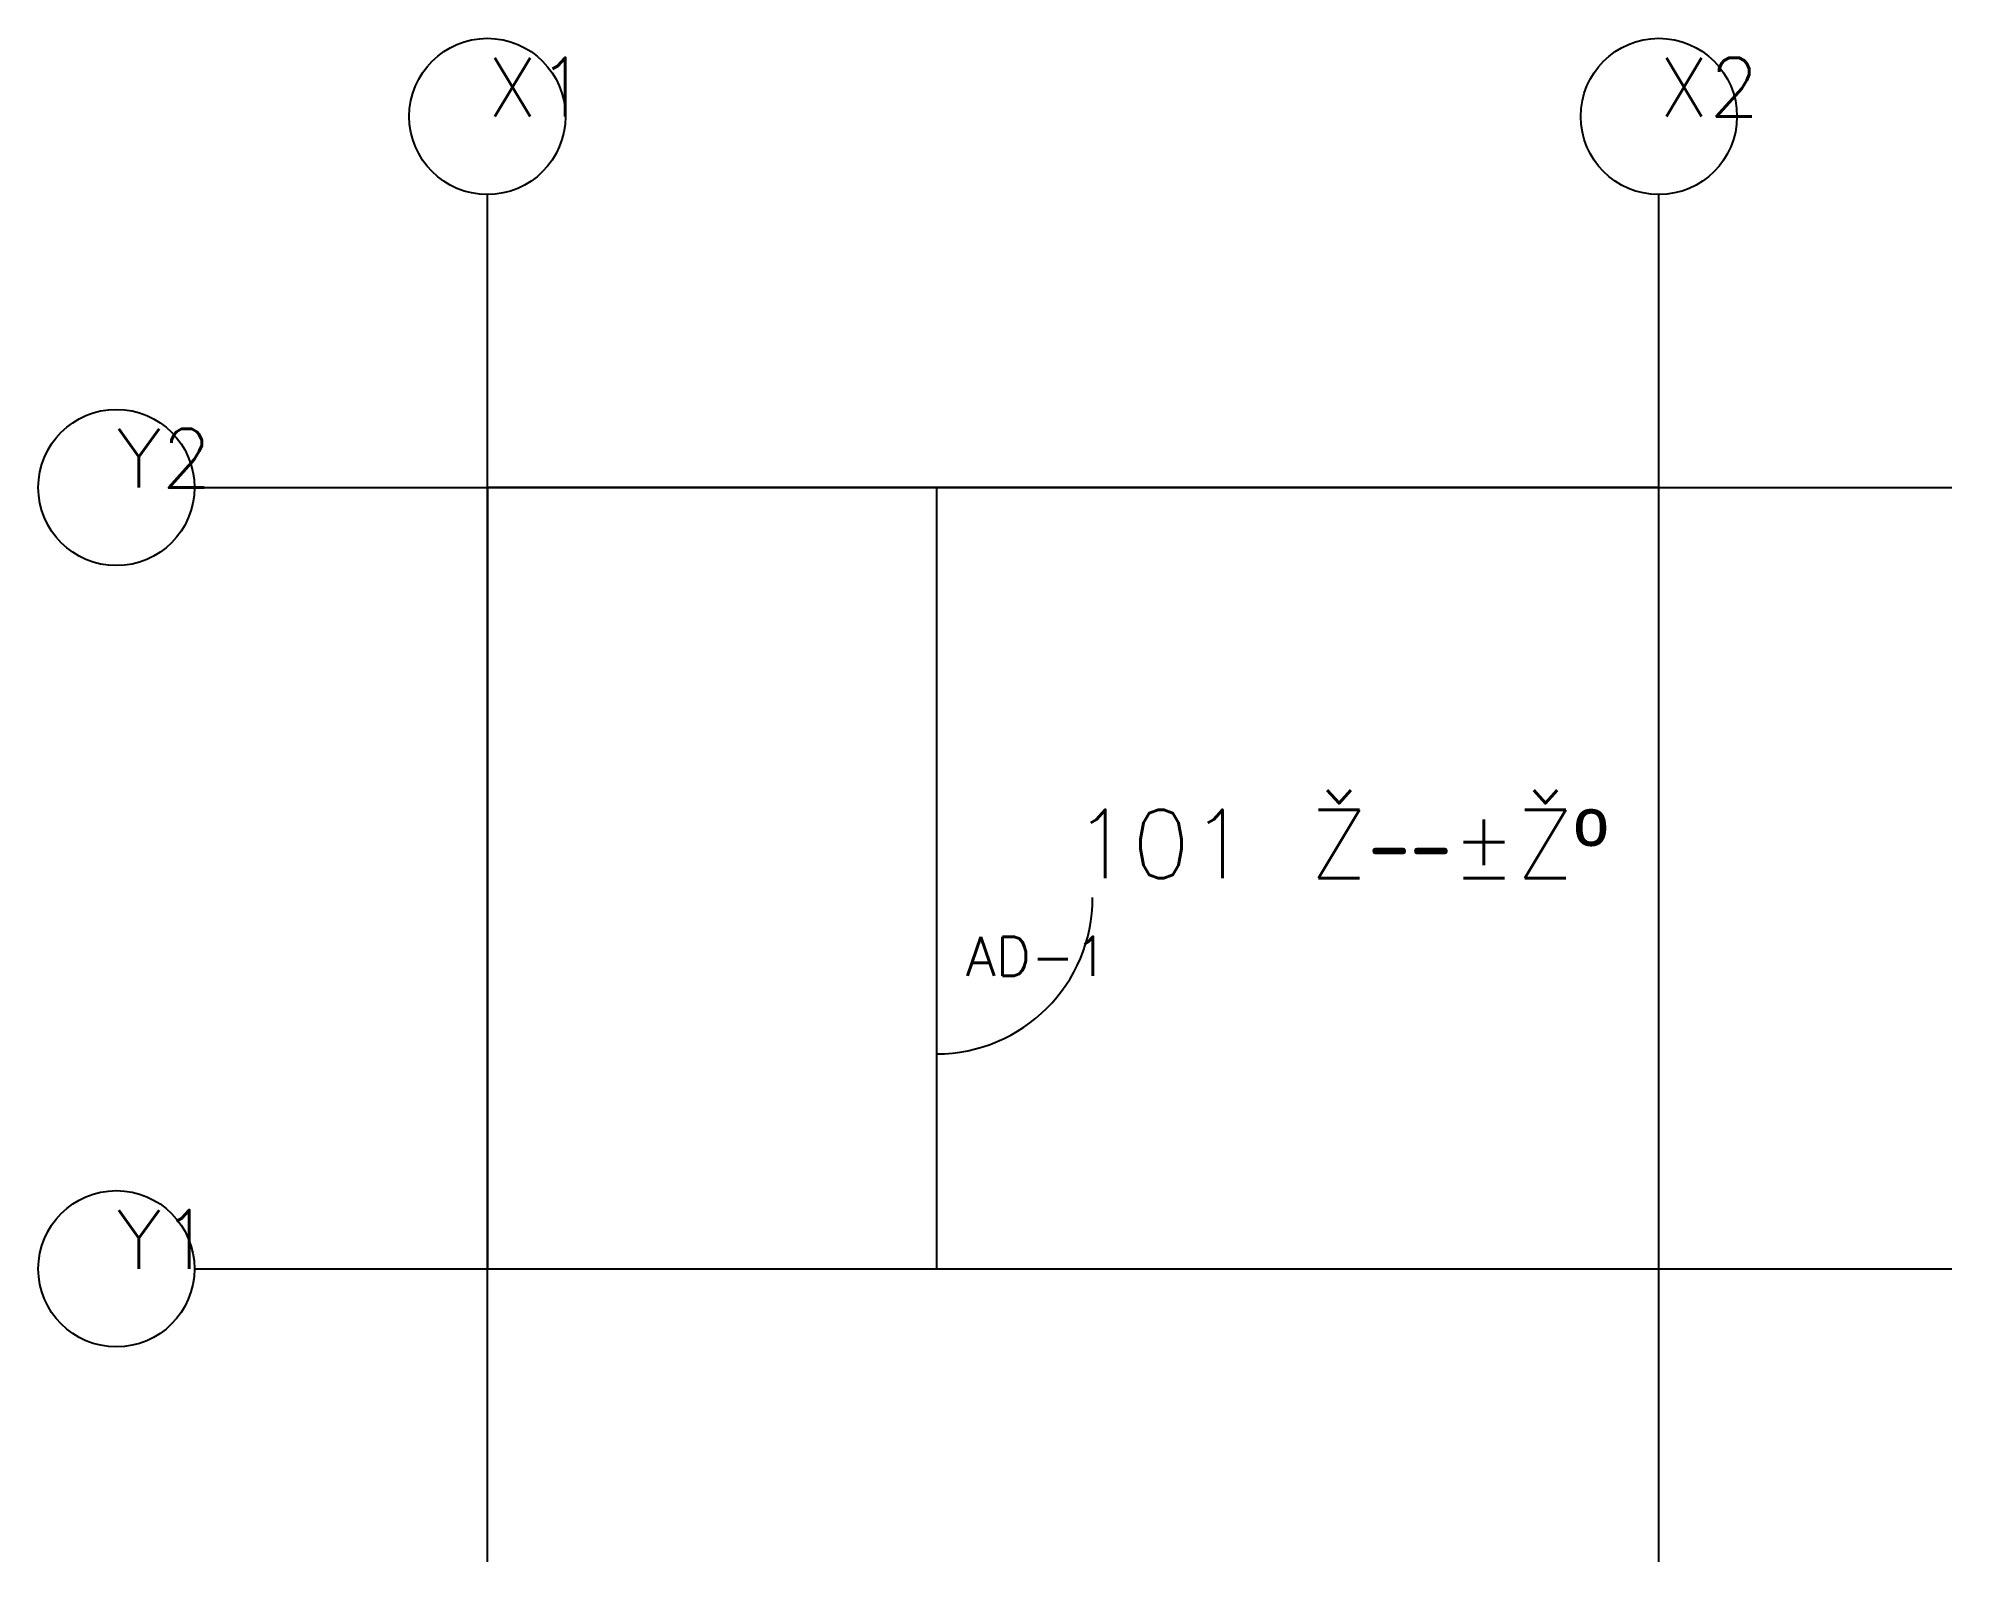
# Model space of a CAD drawing. Extents: x 209997700 to 210007500, y 148498500 to 148506300.
import ezdxf

# ---------------------------------------------------------------- set-up
doc = ezdxf.new("R2010")
doc.units = 0
doc.header["$LTSCALE"] = 1000000.0
doc.linetypes.add('DASHDOT', pattern=[3.566, 2.54, -0.508, 0.01, -0.508])
for name, color, linetype in [('_0-2_GRID', 7, 'CONTINUOUS'), ('_0-3_ROOM_BOUNDARY', 7, 'CONTINUOUS'), ('_0-4_ROOM_NAME', 7, 'CONTINUOUS'), ('_0-5_WALL_CENTER', 7, 'CONTINUOUS'), ('_0-6_DOOR', 7, 'Continuous')]:
    doc.layers.add(name, color=color, linetype=linetype)
doc.styles.get("Standard").update_dxf_attribs({"font": 'txt', "bigfont": 'bigfont.shx'})

# ---------------------------------------------------------------- blocks, each defined once
blk = doc.blocks.new('DOOR_S')
blk.add_line((0, 0), (0, -800))
blk.add_arc((0, 0), 800, 270, 360)

msp = doc.modelspace()

# ---------------------------------------------------------------- linework, layer by layer
at = {"layer": '_0-2_GRID', "color": 1, "linetype": 'DASHDOT'}
for p, q in [((210000000, 148498500), (210000000, 148505500)), ((210006000, 148498500), (210006000, 148505500)), ((209998500, 148504000), (210007500, 148504000)), ((209998500, 148500000), (210007500, 148500000))]:
    msp.add_line(p, q, dxfattribs=at)
at = {"layer": '_0-2_GRID', "color": 1, "linetype": 'CONTINUOUS'}
for centre in [(210000000, 148505900), (210006000, 148505900), (209998100, 148504000), (209998100, 148500000)]:
    msp.add_circle(centre, 400, dxfattribs=at)
at = {"layer": '_0-3_ROOM_BOUNDARY', "color": 3, "linetype": 'CONTINUOUS'}
for p, q in [((210006000, 148504000), (210000000, 148504000)), ((210000000, 148504000), (210000000, 148500000)), ((210002300, 148504000), (210002300, 148500000)), ((210006000, 148500000), (210006000, 148504000)), ((210000000, 148500000), (210006000, 148500000))]:
    msp.add_line(p, q, dxfattribs=at)
at = {"layer": '_0-5_WALL_CENTER', "color": 5, "linetype": 'CONTINUOUS'}
for p, q in [((210006000, 148504000), (210000000, 148504000)), ((210000000, 148504000), (210000000, 148500000)), ((210002300, 148504000), (210002300, 148500000)), ((210006000, 148500000), (210006000, 148504000)), ((210000000, 148500000), (210006000, 148500000))]:
    msp.add_line(p, q, dxfattribs=at)

# ---------------------------------------------------------------- block references
at = {"layer": '_0-6_DOOR'}
msp.add_blockref('DOOR_S', (210002300, 148501900), dxfattribs=at)

# ---------------------------------------------------------------- texts
at = {"layer": '_0-2_GRID', "color": 7}
for s, p in [('X1', (210000000, 148505900)), ('X2', (210006000, 148505900)), ('Y2', (209998100, 148504000)), ('Y1', (209998100, 148500000))]:
    msp.add_text(s, height=300, dxfattribs=at).set_placement(p)
at = {"layer": '_0-4_ROOM_NAME', "color": 7}
msp.add_text('101 Ž––±Žº', height=350, dxfattribs=at).set_placement((210003000, 148502000))
at = {"layer": '_0-6_DOOR'}
msp.add_text('AD-1', height=200, dxfattribs=at).set_placement((210002450, 148501500))

doc.saveas('drawing.dxf')
